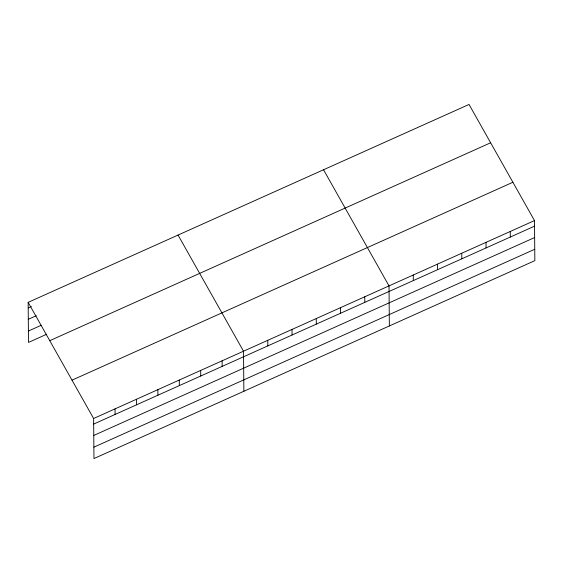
<?xml version="1.0" encoding="UTF-8"?>
<svg xmlns="http://www.w3.org/2000/svg" width="563" height="563" viewBox="0 0 563 563"><rect width="100%" height="100%" fill="white"/><g stroke="black" fill="none" stroke-linecap="round" stroke-linejoin="round"><path stroke-width="0.84" d="M28.15 302.352L469.035 104.451L534.498 220.59L534.85 260.648L93.965 458.549L93.62 418.492L28.15 302.352L28.502 342.41L46.743 334.225M28.199 307.919L31.373 306.497M28.298 319.305L36.229 315.744M28.403 331.03L41.092 325.33M49.755 340.678L490.633 142.777M72.015 380.166L512.893 182.264M93.62 418.492L534.498 220.59M93.669 424.066L534.547 226.164M93.768 435.445L534.646 237.544M93.866 447.17L534.751 249.268M323.542 169.759L389.012 285.898L389.357 325.956M178.049 235.067L243.519 351.206L243.87 391.264M510.254 231.477L510.303 237.044M486.003 242.357L486.052 247.931M461.751 253.244L461.801 258.818M437.507 264.131L437.557 269.698M413.256 275.011L413.305 280.585M364.761 296.785L364.81 302.352M340.509 307.665L340.559 313.239M316.265 318.552L316.315 324.126M292.014 329.432L292.063 335.006M267.77 340.319L267.812 345.893M222.104 360.82L222.153 366.386M200.688 370.426L200.738 376M179.273 380.039L179.323 385.613M157.858 389.652L157.907 395.226M136.45 399.266L136.492 404.839M115.035 408.879L115.084 414.452"/></g></svg>
